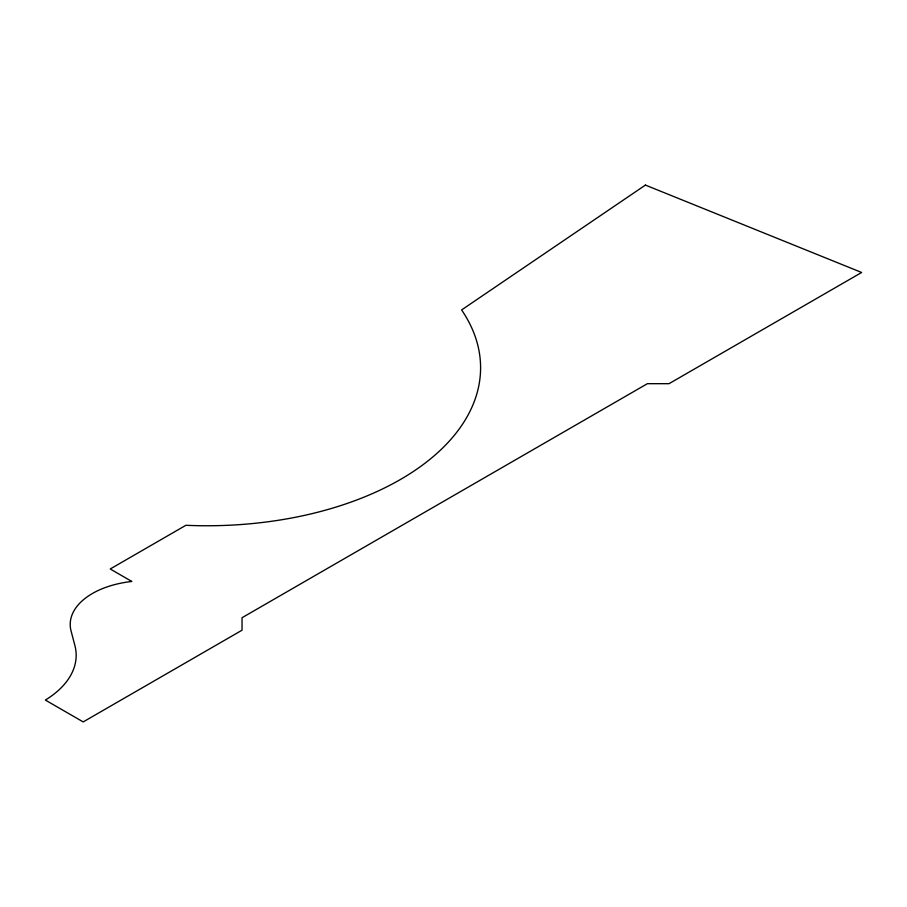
<?xml version="1.0" encoding="UTF-8"?>
<svg xmlns="http://www.w3.org/2000/svg" width="907" height="907" viewBox="0 0 907 907"><rect width="100%" height="100%" fill="white"/><g stroke="black" fill="none" stroke-linecap="round" stroke-linejoin="round"><path stroke-width="1.36" d="M645.41 185.085L461.606 309.933A273.665 157.999 0 0 1 185.901 525.289L110.223 568.984L131.844 581.466A75.746 43.729 0 0 0 71.075 631.011L74.884 645.478A112.99 65.236 0 0 1 45.35 700.068L83.195 721.915L242.033 630.206L242.033 617.724L647.405 383.684L669.026 383.684L861.65 272.474L645.41 185.085"/></g></svg>
